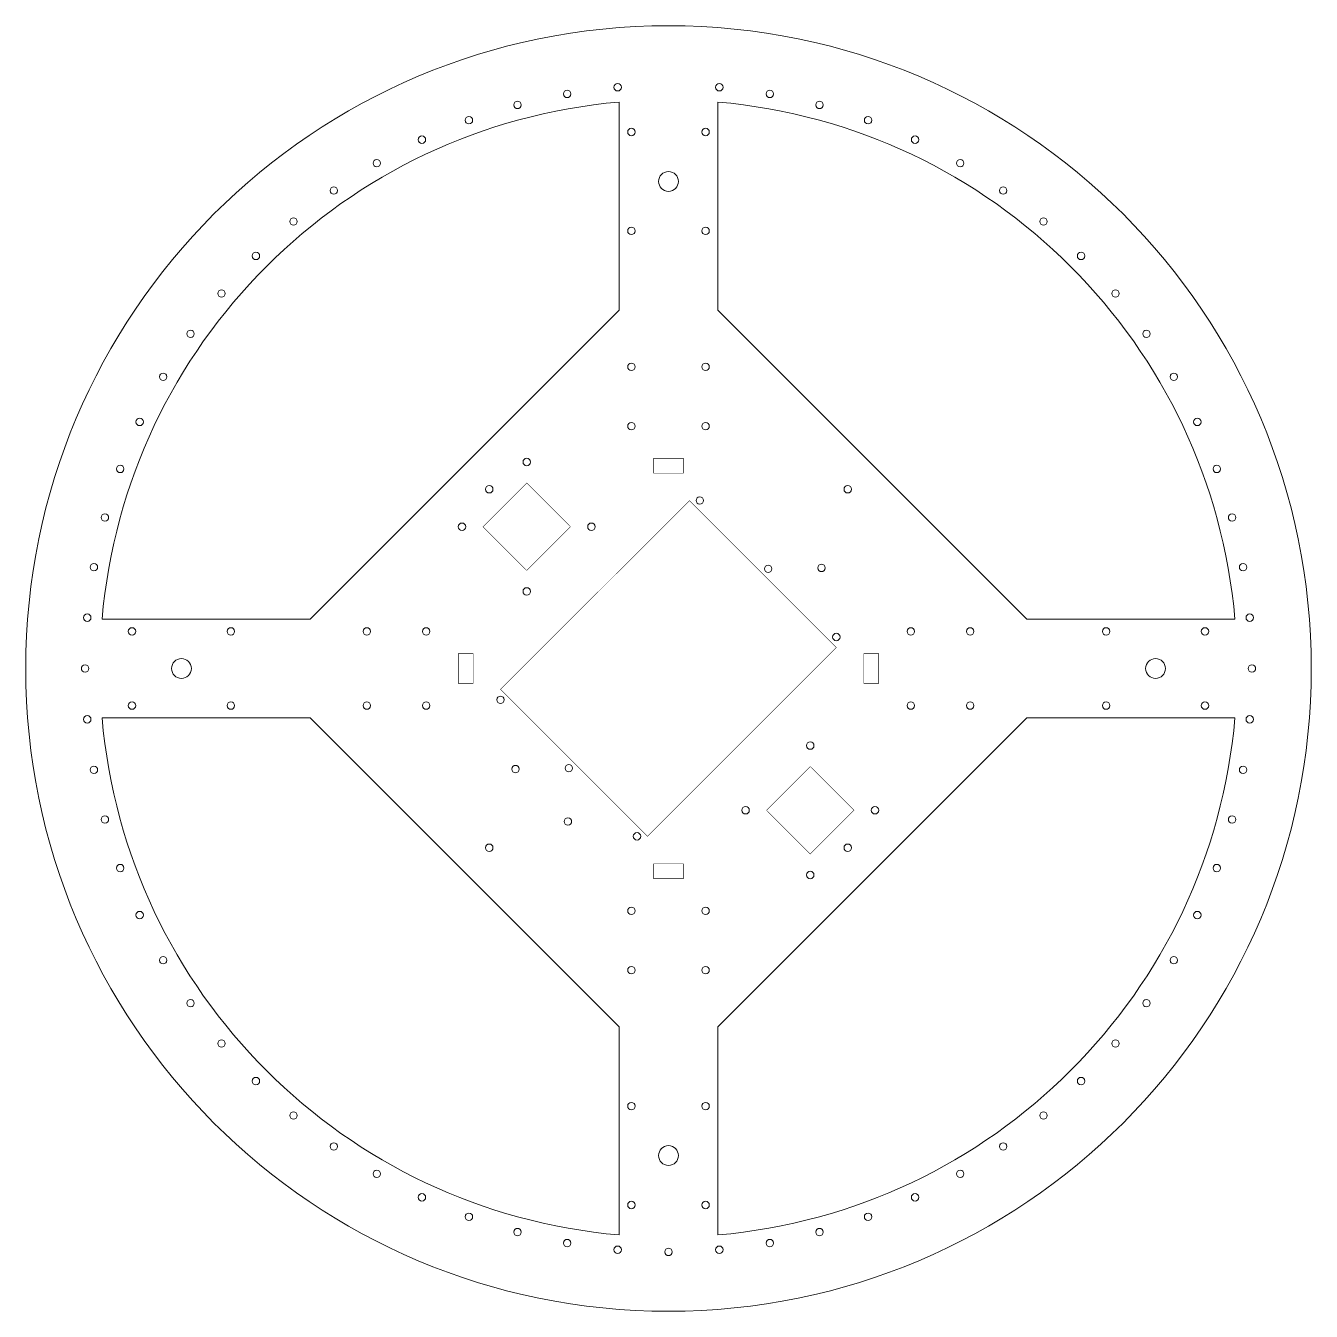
# Model space of a CAD drawing. Header units: millimetres. Extents: x -260 to 260, y -260 to 260.
import ezdxf

# ---------------------------------------------------------------- set-up
doc = ezdxf.new("R2010")
doc.units = ezdxf.units.MM
doc.linetypes.add('K5LT32769', pattern=[0])
doc.linetypes.add('K5LT32770', pattern=[0])

# ---------------------------------------------------------------- blocks, each defined once
blk = doc.blocks.new('U0')
at = {"color": 250, "linetype": 'K5LT32770', "lineweight": 18, "true_color": 0x333333}
for points in [[(-20, 229.13, 0.364083), (-229.13, 20), (-145, 20), (-20, 145)], [(145, 20), (20, 145), (20, 229.13, -0.364083), (229.13, 20)], [(-20, -145), (-20, -229.13, -0.364083), (-229.13, -20), (-145, -20)], [(20, -145), (20, -229.13, 0.364083), (229.13, -20), (145, -20)]]:
    blk.add_lwpolyline(points, format="xyb", close=True, dxfattribs=at)
at = {"color": 250, "linetype": 'K5LT32769', "true_color": 0x333333, "const_width": 0.18}
for points in [[(-6, 85), (-6, 79), (6, 79), (6, 85)], [(-75.03, 57.35), (-57.35, 39.68), (-39.68, 57.35), (-57.35, 75.03)], [(8.49, 67.88), (-67.96, -8.41), (-8.49, -67.88), (67.88, 8.49)], [(-85, -6), (-79, -6), (-79, 6), (-85, 6)], [(79, -6), (85, -6), (85, 6), (79, 6)], [(57.35, -75.03), (39.68, -57.35), (57.35, -39.68), (75.03, -57.35)], [(6, -85), (6, -79), (-6, -79), (-6, -85)]]:
    blk.add_lwpolyline(points, close=True, dxfattribs=at)
at = {"color": 250, "linetype": 'K5LT32769', "lineweight": 18, "true_color": 0x333333}
for centre, radius in [((0, 0), 260), ((-20.57, 235.1), 1.5), ((20.57, 235.1), 1.5), ((-61.08, 227.96), 1.5), ((-40.98, 232.41), 1.5), ((40.98, 232.41), 1.5), ((61.08, 227.96), 1.5), ((-80.72, 221.77), 1.5), ((-15, 217), 1.5), ((15, 217), 1.5), ((80.72, 221.77), 1.5), ((-99.74, 213.89), 1.5), ((99.74, 213.89), 1.5), ((-118, 204.38), 1.5), ((118, 204.38), 1.5), ((0, 197), 4), ((-135.36, 193.32), 1.5), ((135.36, 193.32), 1.5), ((-151.7, 180.79), 1.5), ((151.7, 180.79), 1.5), ((-15, 177), 1.5), ((15, 177), 1.5), ((-166.88, 166.88), 1.5), ((166.88, 166.88), 1.5), ((-180.79, 151.7), 1.5), ((180.79, 151.7), 1.5), ((-193.32, 135.36), 1.5), ((193.32, 135.36), 1.5), ((-15, 122), 1.5), ((15, 122), 1.5), ((-204.38, 118), 1.5), ((204.38, 118), 1.5), ((-213.89, 99.74), 1.5), ((-15, 98), 1.5), ((15, 98), 1.5), ((213.89, 99.74), 1.5), ((-57.35, 83.52), 1.5), ((-221.77, 80.72), 1.5), ((221.77, 80.72), 1.5), ((-72.5, 72.5), 1.5), ((72.5, 72.5), 1.5), ((12.65, 67.96), 1.5), ((-227.96, 61.08), 1.5), ((227.96, 61.08), 1.5), ((-83.52, 57.35), 1.5), ((-31.19, 57.35), 1.5), ((-232.41, 40.98), 1.5), ((40.3, 40.3), 1.5), ((61.89, 40.68), 1.5), ((232.41, 40.98), 1.5), ((-57.35, 31.19), 1.5), ((-235.1, 20.57), 1.5), ((235.1, 20.57), 1.5), ((-217, 15), 1.5), ((-177, 15), 1.5), ((-122, 15), 1.5), ((-98, 15), 1.5), ((98, 15), 1.5), ((122, 15), 1.5), ((177, 15), 1.5), ((217, 15), 1.5), ((67.88, 12.73), 1.5), ((-236, 0), 1.5), ((-197, 0), 4), ((197, 0), 4), ((236, 0), 1.5), ((-217, -15), 1.5), ((-177, -15), 1.5), ((-122, -15), 1.5), ((-98, -15), 1.5), ((-67.96, -12.65), 1.5), ((98, -15), 1.5), ((122, -15), 1.5), ((177, -15), 1.5), ((217, -15), 1.5), ((-235.1, -20.57), 1.5), ((235.1, -20.57), 1.5), ((57.35, -31.19), 1.5), ((-232.41, -40.98), 1.5), ((-61.89, -40.68), 1.5), ((-40.31, -40.31), 1.5), ((232.41, -40.98), 1.5), ((31.19, -57.35), 1.5), ((83.52, -57.35), 1.5), ((-227.96, -61.08), 1.5), ((-40.68, -61.89), 1.5), ((227.96, -61.08), 1.5), ((-12.73, -67.88), 1.5), ((-72.5, -72.5), 1.5), ((72.5, -72.5), 1.5), ((-221.77, -80.72), 1.5), ((57.35, -83.52), 1.5), ((221.77, -80.72), 1.5), ((-213.89, -99.74), 1.5), ((-15, -98), 1.5), ((15, -98), 1.5), ((213.89, -99.74), 1.5), ((-204.38, -118), 1.5), ((204.38, -118), 1.5), ((-15, -122), 1.5), ((15, -122), 1.5), ((-193.32, -135.36), 1.5), ((193.32, -135.36), 1.5), ((-180.79, -151.7), 1.5), ((180.79, -151.7), 1.5), ((-166.88, -166.88), 1.5), ((166.88, -166.88), 1.5), ((-15, -177), 1.5), ((15, -177), 1.5), ((-151.7, -180.79), 1.5), ((151.7, -180.79), 1.5), ((-135.36, -193.32), 1.5), ((135.36, -193.32), 1.5), ((0, -197), 4), ((-118, -204.38), 1.5), ((118, -204.38), 1.5), ((-99.74, -213.89), 1.5), ((99.74, -213.89), 1.5), ((-15, -217), 1.5), ((15, -217), 1.5), ((-80.72, -221.77), 1.5), ((80.72, -221.77), 1.5), ((-61.08, -227.96), 1.5), ((61.08, -227.96), 1.5), ((-40.98, -232.41), 1.5), ((-20.57, -235.1), 1.5), ((20.57, -235.1), 1.5), ((40.98, -232.41), 1.5), ((0, -236), 1.5)]:
    blk.add_circle(centre, radius, dxfattribs=at)

msp = doc.modelspace()

# ---------------------------------------------------------------- block references
msp.add_blockref('U0', (0, 0))

doc.saveas('drawing.dxf')
